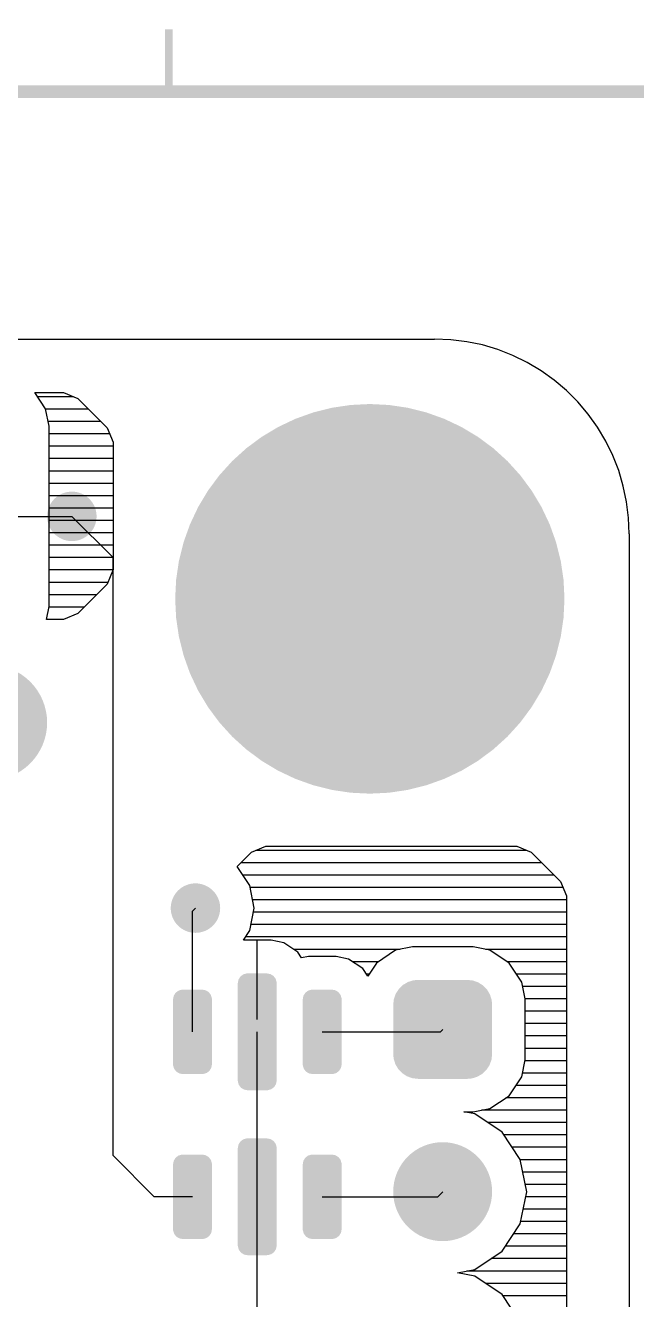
# Model space of a CAD drawing. Extents: x 295 to 953, y 10 to 290.
# Drawn here: x 827.5 to 852, y 236.6 to 287.6 of the extents above; entities that cross this region are included whole.
import ezdxf

# ---------------------------------------------------------------- set-up
doc = ezdxf.new("R2010")
doc.units = 0
doc.header["$LTSCALE"] = 5
doc.header["$MEASUREMENT"] = 0
doc.layers.get('0').update_dxf_attribs({"linetype": 'CONTINUOUS', "lineweight": 25})
doc.layers.add('DV-DPO-A6_BOT', color=7, linetype='CONTINUOUS')
doc.layers.add('테두리', color=3, linetype='CONTINUOUS')

# ---------------------------------------------------------------- blocks, each defined once
blk = doc.blocks.new('C')
at = {"layer": '테두리'}
for points, const_width in [([(356.25, 287.5), (356.25, 285)], 0.3), ([(15, 285), (15, 15), (405, 15), (405, 285), (15, 285)], 0.5)]:
    blk.add_lwpolyline(points, dxfattribs=dict(at, const_width=const_width))

msp = doc.modelspace()

# ---------------------------------------------------------------- linework, layer by layer
for points, const_width in [([(845.183, 264.695, -1), (837.383, 264.695, -1)], 7.799), ([(829.838, 267.997, -1), (828.848, 267.997, -1)], 0.991), ([(827.197, 259.742, -1), (824.885, 259.742, -1)], 2.311), ([(834.791, 252.313, -1), (833.801, 252.313, -1)], 0.991), ([(845.192, 240.961, -1), (843.211, 240.961, -1)], 1.981)]:
    msp.add_lwpolyline(points, format="xyb", close=True, dxfattribs=dict(const_width=const_width))
for points in [[(837.55, 249.345), (837.519, 249.452), (835.999, 249.345), (836.02, 249.452)], [(837.519, 249.452), (837.51, 249.482), (836.02, 249.452), (836.039, 249.482)], [(837.51, 249.482), (837.441, 249.573), (836.039, 249.482), (836.096, 249.573)], [(837.441, 249.573), (837.424, 249.596), (836.096, 249.573), (836.126, 249.596)], [(837.424, 249.596), (837.322, 249.659), (836.126, 249.596), (836.21, 249.659)], [(837.322, 249.659), (837.302, 249.671), (836.21, 249.659), (836.253, 249.671)], [(837.302, 249.671), (837.162, 249.697), (836.253, 249.671), (836.346, 249.697)], [(837.162, 249.697), (837.162, 249.697), (836.346, 249.697), (836.347, 249.697)], [(837.162, 249.697), (837.162, 249.699), (836.347, 249.697), (836.383, 249.699)], [(837.162, 249.699), (837.162, 249.701), (836.383, 249.699), (836.383, 249.701)], [(845.337, 249.423), (845.192, 249.44), (843.03, 249.423), (843.211, 249.44)], [(834.915, 248.835), (834.849, 248.923), (833.445, 248.835), (833.499, 248.923)], [(834.849, 248.923), (834.829, 248.949), (833.499, 248.923), (833.534, 248.949)], [(834.829, 248.949), (834.731, 249.009), (833.534, 248.949), (833.613, 249.009)], [(834.731, 249.009), (834.707, 249.024), (833.613, 249.009), (833.665, 249.024)], [(834.707, 249.024), (834.576, 249.049), (833.665, 249.024), (833.75, 249.049)], [(834.576, 249.049), (834.567, 249.05), (833.75, 249.049), (833.787, 249.05)], [(837.552, 249.311), (837.55, 249.345), (835.993, 249.311), (835.999, 249.345)], [(837.552, 249.308), (837.552, 249.311), (835.993, 249.308), (835.993, 249.311)], [(837.552, 245.412), (837.552, 249.308), (835.993, 245.412), (835.993, 249.308)], [(840.112, 248.835), (840.046, 248.923), (838.642, 248.835), (838.696, 248.923)], [(840.046, 248.923), (840.026, 248.949), (838.696, 248.923), (838.731, 248.949)], [(840.026, 248.949), (839.929, 249.009), (838.731, 248.949), (838.81, 249.009)], [(839.929, 249.009), (839.904, 249.024), (838.81, 249.009), (838.863, 249.024)], [(839.904, 249.024), (839.774, 249.049), (838.863, 249.024), (838.947, 249.049)], [(839.774, 249.049), (839.764, 249.05), (838.947, 249.049), (838.985, 249.05)], [(846.074, 248.891), (845.983, 249.046), (842.325, 248.891), (842.426, 249.046)], [(845.983, 249.046), (845.949, 249.082), (842.426, 249.046), (842.449, 249.082)], [(845.949, 249.082), (845.825, 249.211), (842.449, 249.082), (842.584, 249.211)], [(845.825, 249.211), (845.781, 249.24), (842.584, 249.211), (842.614, 249.24)], [(845.781, 249.24), (845.634, 249.336), (842.614, 249.24), (842.778, 249.336)], [(845.634, 249.336), (845.58, 249.356), (842.778, 249.336), (842.811, 249.356)], [(845.58, 249.356), (845.419, 249.414), (842.811, 249.356), (842.999, 249.414)], [(845.419, 249.414), (845.337, 249.423), (842.999, 249.414), (843.03, 249.423)], [(834.956, 248.661), (834.954, 248.698), (833.398, 248.661), (833.405, 248.698)], [(834.956, 246.059), (834.956, 248.661), (833.398, 246.059), (833.398, 248.661)], [(834.954, 248.698), (834.925, 248.801), (833.405, 248.698), (833.424, 248.801)], [(834.925, 248.801), (834.915, 248.835), (833.424, 248.801), (833.445, 248.835)], [(840.154, 248.661), (840.152, 248.698), (838.595, 248.661), (838.602, 248.698)], [(840.154, 246.059), (840.154, 248.661), (838.595, 246.059), (838.595, 248.661)], [(840.152, 248.698), (840.122, 248.801), (838.602, 248.698), (838.621, 248.801)], [(840.122, 248.801), (840.112, 248.835), (838.621, 248.801), (838.642, 248.835)], [(846.183, 248.449), (846.166, 248.631), (842.221, 248.449), (842.242, 248.631)], [(846.183, 246.468), (846.183, 248.449), (842.221, 246.468), (842.221, 248.449)], [(846.166, 248.631), (846.152, 248.676), (842.242, 248.631), (842.247, 248.676)], [(846.152, 248.676), (846.099, 248.849), (842.247, 248.676), (842.309, 248.849)], [(846.099, 248.849), (846.074, 248.891), (842.309, 248.849), (842.325, 248.891)], [(846.162, 246.287), (846.183, 246.468), (842.237, 246.287), (842.221, 246.468)], [(834.949, 246.022), (834.956, 246.059), (833.399, 246.022), (833.398, 246.059)], [(834.93, 245.918), (834.949, 246.022), (833.429, 245.918), (833.399, 246.022)], [(834.909, 245.884), (834.93, 245.918), (833.439, 245.884), (833.429, 245.918)], [(834.855, 245.797), (834.909, 245.884), (833.505, 245.797), (833.439, 245.884)], [(840.147, 246.022), (840.154, 246.059), (838.597, 246.022), (838.595, 246.059)], [(840.127, 245.918), (840.147, 246.022), (838.627, 245.918), (838.597, 246.022)], [(840.106, 245.884), (840.127, 245.918), (838.636, 245.884), (838.627, 245.918)], [(840.052, 245.797), (840.106, 245.884), (838.703, 245.797), (838.636, 245.884)], [(846.157, 246.241), (846.162, 246.287), (842.251, 246.241), (842.237, 246.287)], [(846.094, 246.068), (846.157, 246.241), (842.305, 246.068), (842.251, 246.241)], [(846.079, 246.027), (846.094, 246.068), (842.329, 246.027), (842.305, 246.068)], [(845.978, 245.872), (846.079, 246.027), (842.421, 245.872), (842.329, 246.027)], [(845.954, 245.835), (845.978, 245.872), (842.455, 245.835), (842.421, 245.872)], [(834.82, 245.77), (834.855, 245.797), (833.525, 245.77), (833.505, 245.797)], [(834.741, 245.71), (834.82, 245.77), (833.622, 245.71), (833.525, 245.77)], [(834.689, 245.695), (834.741, 245.71), (833.647, 245.695), (833.622, 245.71)], [(834.604, 245.671), (834.689, 245.695), (833.778, 245.671), (833.647, 245.695)], [(834.567, 245.669), (834.604, 245.671), (833.787, 245.669), (833.778, 245.671)], [(837.552, 245.408), (837.552, 245.412), (835.993, 245.408), (835.993, 245.412)], [(837.545, 245.373), (837.552, 245.408), (835.995, 245.373), (835.993, 245.408)], [(837.524, 245.268), (837.545, 245.373), (836.025, 245.268), (835.995, 245.373)], [(840.018, 245.77), (840.052, 245.797), (838.723, 245.77), (838.703, 245.797)], [(839.938, 245.71), (840.018, 245.77), (838.82, 245.71), (838.723, 245.77)], [(839.886, 245.695), (839.938, 245.71), (838.844, 245.695), (838.82, 245.71)], [(839.801, 245.671), (839.886, 245.695), (838.975, 245.671), (838.844, 245.695)], [(839.764, 245.669), (839.801, 245.671), (838.985, 245.669), (838.975, 245.671)], [(845.819, 245.706), (845.954, 245.835), (842.578, 245.706), (842.455, 245.835)], [(845.789, 245.678), (845.819, 245.706), (842.622, 245.678), (842.578, 245.706)], [(845.626, 245.582), (845.789, 245.678), (842.77, 245.582), (842.622, 245.678)], [(845.592, 245.562), (845.626, 245.582), (842.824, 245.562), (842.77, 245.582)], [(845.405, 245.504), (845.592, 245.562), (842.984, 245.504), (842.824, 245.562)], [(845.374, 245.494), (845.405, 245.504), (843.067, 245.494), (842.984, 245.504)], [(845.192, 245.478), (845.374, 245.494), (843.211, 245.478), (843.067, 245.494)], [(837.503, 245.236), (837.524, 245.268), (836.034, 245.236), (836.025, 245.268)], [(837.448, 245.147), (837.503, 245.236), (836.101, 245.147), (836.034, 245.236)], [(837.413, 245.122), (837.448, 245.147), (836.121, 245.122), (836.101, 245.147)], [(837.333, 245.062), (837.413, 245.122), (836.217, 245.062), (836.121, 245.122)], [(837.278, 245.047), (837.333, 245.062), (836.242, 245.047), (836.217, 245.062)], [(837.195, 245.024), (837.278, 245.047), (836.364, 245.024), (836.242, 245.047)], [(837.162, 245.023), (837.195, 245.024), (836.372, 245.023), (836.364, 245.024)], [(837.162, 245.021), (837.162, 245.023), (836.383, 245.021), (836.372, 245.023)], [(837.162, 245.019), (837.162, 245.021), (836.383, 245.019), (836.383, 245.021)], [(837.55, 242.741), (837.519, 242.848), (835.999, 242.741), (836.02, 242.848)], [(837.519, 242.848), (837.51, 242.878), (836.02, 242.848), (836.039, 242.878)], [(837.51, 242.878), (837.441, 242.969), (836.039, 242.878), (836.096, 242.969)], [(837.441, 242.969), (837.424, 242.992), (836.096, 242.969), (836.126, 242.992)], [(837.424, 242.992), (837.322, 243.055), (836.126, 242.992), (836.21, 243.055)], [(837.322, 243.055), (837.302, 243.067), (836.21, 243.055), (836.253, 243.067)], [(837.302, 243.067), (837.162, 243.093), (836.253, 243.067), (836.346, 243.093)], [(837.162, 243.093), (837.162, 243.093), (836.346, 243.093), (836.347, 243.093)], [(837.162, 243.093), (837.162, 243.095), (836.347, 243.093), (836.383, 243.095)], [(837.162, 243.095), (837.162, 243.097), (836.383, 243.095), (836.383, 243.097)], [(834.915, 242.231), (834.849, 242.319), (833.445, 242.231), (833.499, 242.319)], [(834.849, 242.319), (834.829, 242.345), (833.499, 242.319), (833.534, 242.345)], [(834.829, 242.345), (834.731, 242.405), (833.534, 242.345), (833.613, 242.405)], [(834.731, 242.405), (834.707, 242.42), (833.613, 242.405), (833.665, 242.42)], [(834.707, 242.42), (834.576, 242.445), (833.665, 242.42), (833.75, 242.445)], [(834.576, 242.445), (834.567, 242.446), (833.75, 242.445), (833.787, 242.446)], [(837.552, 242.707), (837.55, 242.741), (835.993, 242.707), (835.999, 242.741)], [(837.552, 242.704), (837.552, 242.707), (835.993, 242.704), (835.993, 242.707)], [(837.552, 238.808), (837.552, 242.704), (835.993, 238.808), (835.993, 242.704)], [(840.112, 242.231), (840.046, 242.319), (838.642, 242.231), (838.696, 242.319)], [(840.046, 242.319), (840.026, 242.345), (838.696, 242.319), (838.731, 242.345)], [(840.026, 242.345), (839.929, 242.405), (838.731, 242.345), (838.81, 242.405)], [(839.929, 242.405), (839.904, 242.42), (838.81, 242.405), (838.863, 242.42)], [(839.904, 242.42), (839.774, 242.445), (838.863, 242.42), (838.947, 242.445)], [(839.774, 242.445), (839.764, 242.446), (838.947, 242.445), (838.985, 242.446)], [(834.956, 242.057), (834.954, 242.094), (833.398, 242.057), (833.405, 242.094)], [(834.956, 239.455), (834.956, 242.057), (833.398, 239.455), (833.398, 242.057)], [(834.954, 242.094), (834.925, 242.197), (833.405, 242.094), (833.424, 242.197)], [(834.925, 242.197), (834.915, 242.231), (833.424, 242.197), (833.445, 242.231)], [(840.154, 242.057), (840.152, 242.094), (838.595, 242.057), (838.602, 242.094)], [(840.154, 239.455), (840.154, 242.057), (838.595, 239.455), (838.595, 242.057)], [(840.152, 242.094), (840.122, 242.197), (838.602, 242.094), (838.621, 242.197)], [(840.122, 242.197), (840.112, 242.231), (838.621, 242.197), (838.642, 242.231)], [(834.949, 239.418), (834.956, 239.455), (833.399, 239.418), (833.398, 239.455)], [(834.93, 239.314), (834.949, 239.418), (833.429, 239.314), (833.399, 239.418)], [(834.909, 239.28), (834.93, 239.314), (833.439, 239.28), (833.429, 239.314)], [(834.855, 239.193), (834.909, 239.28), (833.505, 239.193), (833.439, 239.28)], [(840.147, 239.418), (840.154, 239.455), (838.597, 239.418), (838.595, 239.455)], [(840.127, 239.314), (840.147, 239.418), (838.627, 239.314), (838.597, 239.418)], [(840.106, 239.28), (840.127, 239.314), (838.636, 239.28), (838.627, 239.314)], [(840.052, 239.193), (840.106, 239.28), (838.703, 239.193), (838.636, 239.28)], [(834.82, 239.166), (834.855, 239.193), (833.525, 239.166), (833.505, 239.193)], [(834.741, 239.106), (834.82, 239.166), (833.622, 239.106), (833.525, 239.166)], [(834.689, 239.091), (834.741, 239.106), (833.647, 239.091), (833.622, 239.106)], [(834.604, 239.067), (834.689, 239.091), (833.778, 239.067), (833.647, 239.091)], [(834.567, 239.065), (834.604, 239.067), (833.787, 239.065), (833.778, 239.067)], [(837.552, 238.804), (837.552, 238.808), (835.993, 238.804), (835.993, 238.808)], [(837.545, 238.769), (837.552, 238.804), (835.995, 238.769), (835.993, 238.804)], [(837.524, 238.664), (837.545, 238.769), (836.025, 238.664), (835.995, 238.769)], [(840.018, 239.166), (840.052, 239.193), (838.723, 239.166), (838.703, 239.193)], [(839.938, 239.106), (840.018, 239.166), (838.82, 239.106), (838.723, 239.166)], [(839.886, 239.091), (839.938, 239.106), (838.844, 239.091), (838.82, 239.106)], [(839.801, 239.067), (839.886, 239.091), (838.975, 239.067), (838.844, 239.091)], [(839.764, 239.065), (839.801, 239.067), (838.985, 239.065), (838.975, 239.067)], [(837.503, 238.632), (837.524, 238.664), (836.034, 238.632), (836.025, 238.664)], [(837.448, 238.543), (837.503, 238.632), (836.101, 238.543), (836.034, 238.632)], [(837.413, 238.518), (837.448, 238.543), (836.121, 238.518), (836.101, 238.543)], [(837.333, 238.458), (837.413, 238.518), (836.217, 238.458), (836.121, 238.518)], [(837.278, 238.443), (837.333, 238.458), (836.242, 238.443), (836.217, 238.458)], [(837.195, 238.42), (837.278, 238.443), (836.364, 238.42), (836.242, 238.443)], [(837.162, 238.419), (837.195, 238.42), (836.372, 238.419), (836.364, 238.42)], [(837.162, 238.417), (837.162, 238.419), (836.383, 238.417), (836.372, 238.419)], [(837.162, 238.415), (837.162, 238.417), (836.383, 238.415), (836.383, 238.417)]]:
    msp.add_solid(points)
at = {"layer": 'DV-DPO-A6_BOT'}
for p, q in [((529.277, 275.097), (843.878, 275.097)), ((844.525, 275.07), (843.878, 275.097)), ((845.166, 274.991), (844.525, 275.07)), ((845.793, 274.859), (845.166, 274.991)), ((846.414, 274.674), (845.793, 274.859)), ((847.015, 274.443), (846.414, 274.674)), ((847.59, 274.159), (847.015, 274.443)), ((848.144, 273.829), (847.59, 274.159)), ((848.673, 273.452), (848.144, 273.829)), ((849.161, 273.036), (848.673, 273.452)), ((827.857, 272.95), (829.006, 272.95)), ((828.293, 272.303), (827.857, 272.95)), ((829.006, 272.95), (829.587, 272.713)), ((849.617, 272.58), (849.161, 273.036)), ((829.402, 272.785), (827.969, 272.785)), ((829.587, 272.713), (830.756, 271.544)), ((850.033, 272.085), (849.617, 272.58)), ((828.431, 271.61), (828.293, 272.303)), ((830.01, 272.29), (828.293, 272.29)), ((850.41, 271.563), (850.033, 272.085)), ((830.505, 271.795), (828.392, 271.795)), ((828.431, 264.385), (828.431, 271.61)), ((830.756, 271.544), (831, 270.963)), ((850.74, 271.009), (850.41, 271.563)), ((830.855, 271.299), (828.431, 271.299)), ((831, 270.963), (831, 265.864)), ((851.024, 270.428), (850.74, 271.009)), ((831, 270.804), (828.431, 270.804)), ((851.255, 269.827), (851.024, 270.428)), ((831, 270.309), (828.431, 270.309)), ((851.44, 269.212), (851.255, 269.827)), ((831, 269.813), (828.431, 269.813)), ((831, 269.318), (828.431, 269.318)), ((831, 268.823), (828.431, 268.823)), ((851.572, 268.578), (851.44, 269.212)), ((831, 268.328), (828.431, 268.328)), ((851.651, 267.944), (851.572, 268.578)), ((825.03, 267.997), (829.343, 267.997)), ((825.526, 267.997), (828.431, 267.997)), ((831, 267.832), (828.431, 267.832)), ((830.994, 266.346), (829.343, 267.997)), ((851.678, 267.297), (851.651, 267.944)), ((831, 267.337), (828.431, 267.337)), ((851.678, 267.297), (851.678, 78.799)), ((831, 266.842), (828.431, 266.842)), ((831, 266.346), (828.431, 266.346)), ((830.994, 242.407), (830.994, 266.346)), ((830.994, 265.851), (828.431, 265.851)), ((831, 265.864), (830.756, 265.283)), ((830.789, 265.356), (828.431, 265.356)), ((830.756, 265.283), (829.587, 264.114)), ((830.34, 264.86), (828.431, 264.86)), ((828.326, 263.87), (828.431, 264.385)), ((829.845, 264.365), (828.425, 264.365)), ((829.006, 263.87), (828.326, 263.87)), ((829.006, 263.87), (828.326, 263.87)), ((829.587, 264.114), (829.006, 263.87)), ((835.967, 253.984), (836.535, 254.552)), ((836.535, 254.552), (837.116, 254.789)), ((847.563, 254.624), (836.719, 254.624)), ((837.116, 254.789), (847.167, 254.789)), ((847.167, 254.789), (847.748, 254.552)), ((847.748, 254.552), (848.917, 253.383)), ((848.171, 254.129), (836.112, 254.129)), ((836.475, 253.218), (835.967, 253.984)), ((848.666, 253.634), (836.198, 253.634)), ((836.653, 252.313), (836.475, 253.218)), ((849.016, 253.138), (836.488, 253.138)), ((848.917, 253.383), (849.161, 252.802)), ((849.161, 252.643), (836.587, 252.643)), ((849.161, 252.802), (849.155, 173.065)), ((834.177, 252.194), (834.296, 252.313)), ((834.177, 247.36), (834.177, 252.194)), ((836.475, 251.415), (836.653, 252.313)), ((849.161, 252.148), (836.62, 252.148)), ((849.161, 251.652), (836.521, 251.652)), ((836.218, 251.025), (836.475, 251.415)), ((837.334, 251.025), (836.218, 251.025)), ((849.161, 251.157), (836.31, 251.157)), ((836.772, 247.855), (836.772, 251.025)), ((837.836, 250.926), (837.334, 251.025)), ((838.397, 250.543), (837.836, 250.926)), ((842.498, 250.662), (838.219, 250.662)), ((838.549, 250.318), (838.397, 250.543)), ((842.313, 250.629), (841.547, 250.114)), ((842.987, 250.761), (842.313, 250.629)), ((845.424, 250.761), (842.987, 250.761)), ((846.097, 250.629), (845.424, 250.761)), ((849.161, 250.662), (845.912, 250.662)), ((846.863, 250.114), (846.097, 250.629)), ((838.82, 250.371), (838.549, 250.318)), ((839.936, 250.371), (838.82, 250.371)), ((840.431, 250.272), (839.936, 250.371)), ((840.999, 249.896), (840.431, 250.272)), ((841.626, 250.167), (840.589, 250.167)), ((841.547, 250.114), (841.197, 249.592)), ((849.161, 250.167), (846.784, 250.167)), ((847.372, 249.354), (846.863, 250.114)), ((841.197, 249.592), (840.999, 249.896)), ((841.25, 249.671), (841.144, 249.671)), ((849.161, 249.671), (847.16, 249.671)), ((847.504, 248.681), (847.372, 249.354)), ((849.161, 249.176), (847.405, 249.176)), ((849.161, 248.681), (847.504, 248.681)), ((847.504, 246.244), (847.504, 248.681)), ((849.161, 248.185), (847.504, 248.185)), ((844.109, 247.36), (844.202, 247.459)), ((849.161, 247.69), (847.504, 247.69)), ((836.772, 240.756), (836.772, 247.36)), ((839.374, 247.36), (844.109, 247.36)), ((849.161, 247.195), (847.504, 247.195)), ((849.161, 246.699), (847.504, 246.699)), ((847.372, 245.564), (847.504, 246.244)), ((849.161, 246.204), (847.497, 246.204)), ((846.863, 244.804), (847.372, 245.564)), ((849.161, 245.709), (847.405, 245.709)), ((849.161, 245.214), (847.141, 245.214)), ((846.097, 244.289), (846.863, 244.804)), ((849.161, 244.718), (846.738, 244.718)), ((845.496, 244.071), (845.054, 244.157)), ((845.054, 244.157), (845.424, 244.157)), ((845.424, 244.157), (846.097, 244.289)), ((846.586, 243.338), (845.496, 244.071)), ((849.161, 244.223), (845.76, 244.223)), ((849.161, 243.728), (846.005, 243.728)), ((847.312, 242.248), (846.586, 243.338)), ((849.161, 243.232), (846.659, 243.232)), ((832.645, 240.756), (830.994, 242.407)), ((849.161, 242.737), (846.989, 242.737)), ((847.57, 240.961), (847.312, 242.248)), ((849.161, 242.242), (847.319, 242.242)), ((849.161, 241.746), (847.418, 241.746)), ((834.177, 240.756), (832.645, 240.756)), ((836.772, 234.152), (836.772, 240.756)), ((839.374, 240.756), (844.004, 240.756)), ((844.004, 240.756), (844.202, 240.961)), ((847.312, 239.673), (847.57, 240.961)), ((849.161, 241.251), (847.51, 241.251)), ((849.161, 240.756), (847.53, 240.756)), ((849.161, 240.261), (847.431, 240.261)), ((849.161, 239.765), (847.332, 239.765)), ((846.586, 238.576), (847.312, 239.673)), ((849.161, 239.27), (847.048, 239.27)), ((849.161, 238.775), (846.718, 238.775)), ((845.496, 237.85), (846.586, 238.576)), ((849.161, 238.279), (846.143, 238.279)), ((844.79, 237.711), (845.496, 237.85)), ((845.496, 237.573), (844.79, 237.711)), ((849.161, 237.784), (845.173, 237.784)), ((846.586, 236.84), (845.496, 237.573)), ((849.161, 237.289), (845.912, 237.289)), ((847.312, 235.75), (846.586, 236.84)), ((849.161, 236.793), (846.612, 236.793))]:
    msp.add_line(p, q, dxfattribs=at)

# ---------------------------------------------------------------- block references
msp.add_blockref('C', (476.978, 0))

doc.saveas('drawing.dxf')
